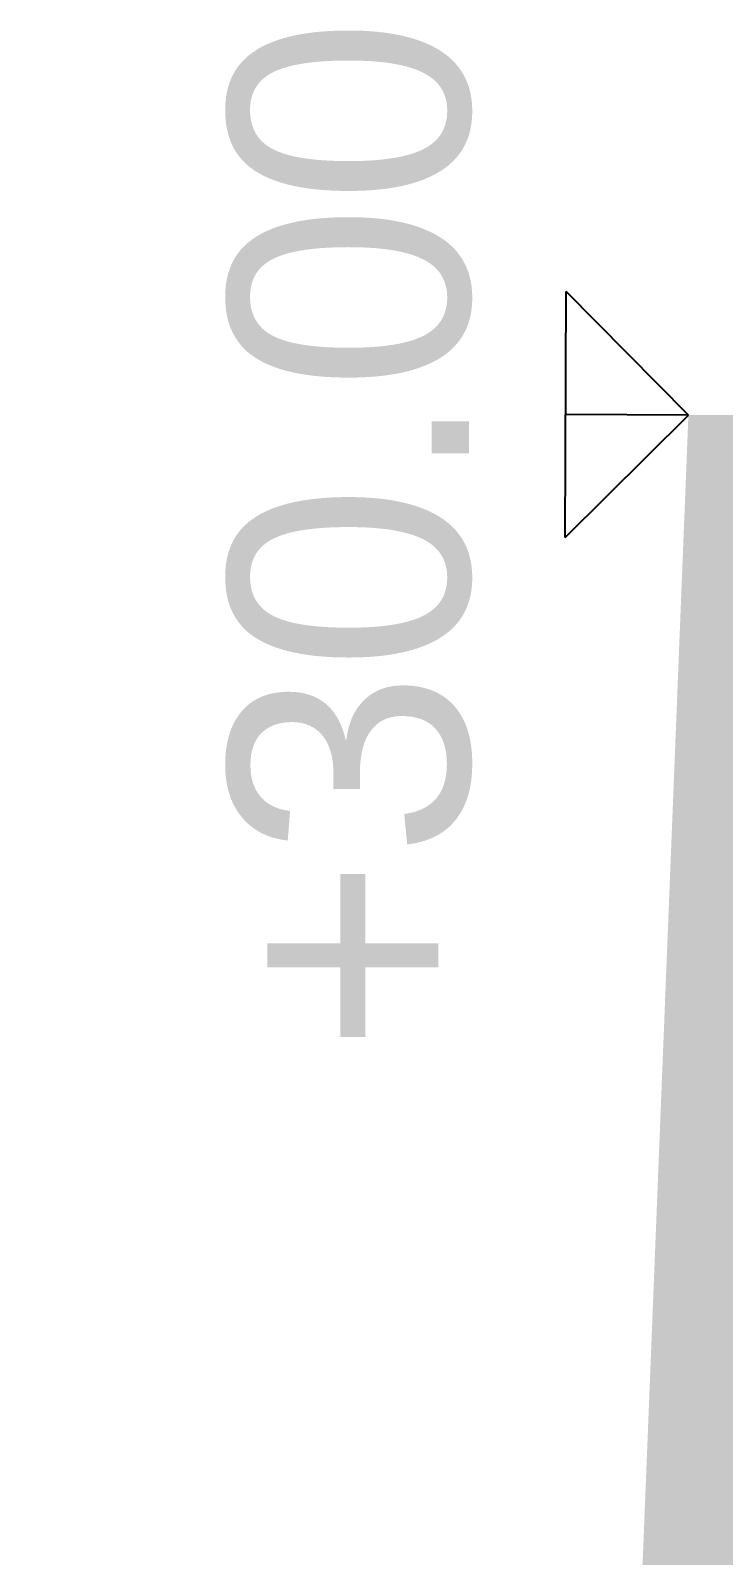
# Model space of a CAD drawing. Header units: inches. Extents: x 203 to 1065, y -1127 to 921.
# Drawn here: x 360.182 to 362.026, y 905.319 to 909.372 of the extents above; entities that cross this region are included whole.
import ezdxf

# ---------------------------------------------------------------- set-up
doc = ezdxf.new("R2010")
doc.units = ezdxf.units.IN
doc.header["$MEASUREMENT"] = 0
doc.layers.add('COTAS', color=7, linetype='Continuous')
doc.styles.add('COVINFUNSAN', font='arial.ttf', dxfattribs={"height": 0.5})

msp = doc.modelspace()

# ---------------------------------------------------------------- hatches: boundary and pattern name
at = {"linetype": 'ByBlock', "true_color": 0x139b48}
h = msp.add_hatch(color=114, dxfattribs=at)
h.dxf.hatch_style = 1
h.paths.add_polyline_path([(363.9322, 908.3504), (361.9322, 908.3504), (361.7822, 904.5916), (361.7822, 892.8156), (361.3322, 890.388), (361.3322, 878.612), (361.032, 864.9255), (361.032, 855.6775), (360.7822, 850.8905), (360.7822, 841.6425), (360.1822, 838.0559), (363.9322, 838.0559)])

# ---------------------------------------------------------------- linework, layer by layer
at = {"layer": 'COTAS'}
for p, q in [((361.6043, 908.0251), (361.6068, 908.6783)), ((361.9322, 908.3504), (361.6068, 908.6783)), ((361.9322, 908.3504), (361.6056, 908.3517))]:
    msp.add_line(p, q, dxfattribs=at)
msp.add_lwpolyline([(361.6043, 908.0251), (361.9322, 908.3504)], dxfattribs=at)

# ---------------------------------------------------------------- texts
at = {"layer": 'COTAS', "style": 'COVINFUNSAN'}
msp.add_text('+30.00', height=0.63861, rotation=90, dxfattribs=at).set_placement((361.3482, 906.654))

doc.saveas('drawing.dxf')
